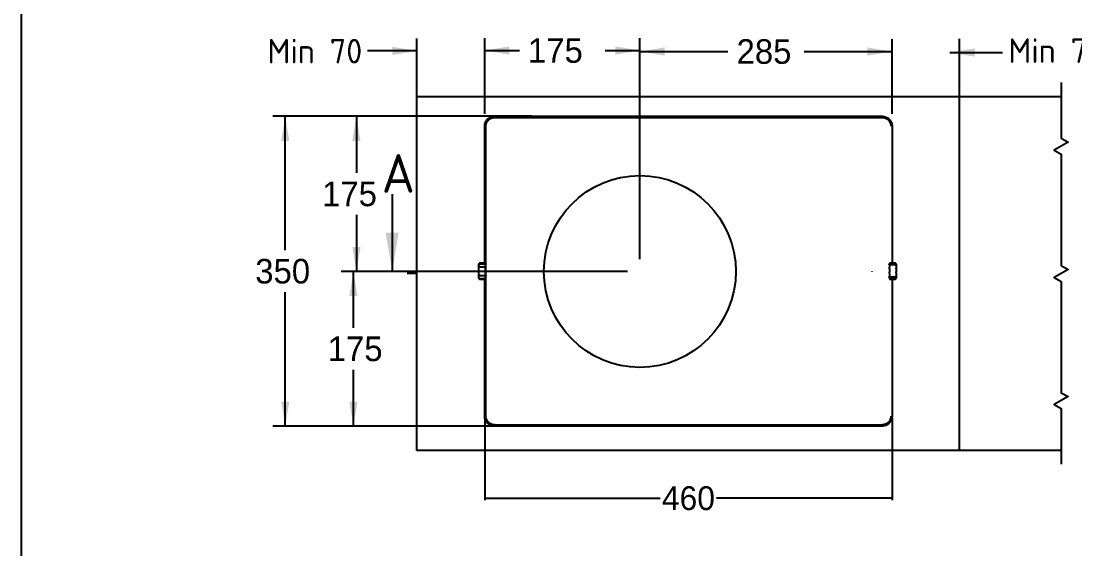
# Model space of a CAD drawing. Header units: millimetres. Extents: x 0 to 4637, y 0 to 3023.
# Drawn here: x 810 to 2006, y 1512 to 2111 of the extents above; entities that cross this region are included whole.
import ezdxf
from ezdxf.enums import TextEntityAlignment as Align
from ezdxf.lldxf.tags import DXFTag

# ---------------------------------------------------------------- set-up
doc = ezdxf.new("R2010")
doc.units = ezdxf.units.MM
for name, color, linetype in [('COVER_MODIFIED-T', 7, 'Continuous'), ('Default', 7, 'Continuous'), ('KNOB_FOR_CABINET', 7, 'Continuous'), ('WALL_-1', 7, 'Continuous')]:
    doc.layers.add(name, color=color, linetype=linetype)
doc.styles.add('SEACAD_Solid_Edge_ANSI', font='seans.ttf')
doc.styles.add('SEACAD_Solid_Edge_ISO', font='seiso.ttf')
doc.styles.get("Standard").update_dxf_attribs({"font": 'calibri.ttf'})
tags = doc.linetypes.add('CENTER2', pattern=[28.575, 19.05, -3.175, 3.175, -3.175]).pattern_tags.tags
tags[10:11] = [DXFTag(74, 4), DXFTag(75, 0), DXFTag(340, '0'), DXFTag(46, 0.0), DXFTag(50, 0.0), DXFTag(44, 0.0), DXFTag(45, 0.0)]
tags[8:9] = [DXFTag(74, 4), DXFTag(75, 0), DXFTag(340, '0'), DXFTag(46, 0.0), DXFTag(50, 0.0), DXFTag(44, 0.0), DXFTag(45, 0.0)]
tags[6:7] = [DXFTag(74, 4), DXFTag(75, 0), DXFTag(340, '0'), DXFTag(46, 0.0), DXFTag(50, 0.0), DXFTag(44, 0.0), DXFTag(45, 0.0)]
tags[4:5] = [DXFTag(74, 4), DXFTag(75, 0), DXFTag(340, '0'), DXFTag(46, 0.0), DXFTag(50, 0.0), DXFTag(44, 0.0), DXFTag(45, 0.0)]
doc.dimstyles.new('ANSI_(mm)', dxfattribs={"dimtxt": 4.445, "dimasz": 4.445, "dimexe": 2.2225, "dimexo": 2.2225, "dimgap": 1.11125, "dimtad": 0, "dimtih": 1, "dimtoh": 1, "dimdec": 0, "dimlfac": 7.692308, "dimdsep": 46, "dimtxsty": 'SEACAD_Solid_Edge_ANSI', "dimblk1": '_SE_FILLED', "dimblk2": '_SE_FILLED', "dimsah": 1, "dimcen": 2.2225, "dimadec": 0, "dimazin": 0, "dimtfac": 0.8, "dimtdec": 3, "dimtofl": 0, "dimtmove": 0, "dimatfit": 3, "dimfxl": 1, "dimtolj": 1, "dimarcsym": 0})

# ---------------------------------------------------------------- blocks, each defined once
blk = doc.blocks.new('_SE_FILLED')
at = {"color": 0}
blk.add_line((0, 0), (-1, 0), dxfattribs=at)
blk.add_solid([(0, 0), (-1, -0.1665), (-1, 0.1665), (0, 0)], dxfattribs=at)
blk = doc.blocks.new('*D93')
at = {"layer": 'Default', "color": 0, "linetype": 'Continuous', "lineweight": -2}
for p, q in [((1336.4, 1660.3), (1336.4, 1567)), ((1798.6, 1660.3), (1798.6, 1567)), ((1340.8, 1569.2), (1535.6, 1569.2)), ((1794.1, 1569.2), (1599.3, 1569.2))]:
    blk.add_line(p, q, dxfattribs=at)
at = {"layer": 'Defpoints', "color": 0}
for p in [(1336.4, 1662.5), (1798.6, 1662.5), (1798.6, 1569.2)]:
    blk.add_point(p, dxfattribs=at)
at = {"layer": 'Default', "color": 0, "linetype": 'ByBlock', "lineweight": -2, "xscale": 4.445, "yscale": 4.445, "zscale": 4.445, "rotation": 180}
blk.add_blockref('_SE_FILLED', (1336.4, 1569.2), dxfattribs=at)
at = {"layer": 'Default', "color": 0, "linetype": 'ByBlock', "lineweight": -2, "xscale": 4.445, "yscale": 4.445, "zscale": 4.445}
blk.add_blockref('_SE_FILLED', (1798.6, 1569.2), dxfattribs=at)
at = {"layer": 'Default', "color": 0, "insert": (1567.5, 1569.2), "char_height": 4.445, "attachment_point": 5, "style": 'SEACAD_Solid_Edge_ANSI'}
blk.add_mtext('\\A1;\\A1;{\\H6.074241x;460}', dxfattribs=at)
blk = doc.blocks.new('SE14')
at = {"color": 7, "linetype": 'Continuous', "style": 'SEACAD_Solid_Edge_ISO'}
blk.add_text('A', height=7, dxfattribs=at).set_placement((66.84, 237.44), align=Align.TOP_LEFT)
blk = doc.blocks.new('SEANNOT_GROUP20')
at = {"linetype": 'Continuous'}
blk.add_hatch(color=7, dxfattribs=at).paths.add_polyline_path([(570.91, 205.54), (572.08, 198.54), (573.24, 205.54)])
at = {"color": 7, "linetype": 'Continuous'}
blk.add_lwpolyline([(572.08, 212.54), (572.08, 198.54)], dxfattribs=at)

msp = doc.modelspace()

# ---------------------------------------------------------------- hatches: boundary and pattern name
at = {"layer": 'Default', "linetype": 'Continuous'}
for points in [[(1231.4188, 2081.7761), (1231.4188, 2072.4734), (1259.3269, 2077.1247)], [(1364.2766, 2082.2395), (1336.3684, 2077.5881), (1364.2766, 2072.9368)], [(1484.5848, 2082.2395), (1484.5848, 2072.9368), (1512.493, 2077.5881)], [(1540.4012, 2081.1069), (1512.493, 2076.4556), (1540.4012, 2071.8042)], [(1770.68, 2081.1069), (1770.68, 2071.8042), (1798.5881, 2076.4556)], [(1892.1328, 2080.0091), (1864.2247, 2075.3577), (1892.1328, 2070.7063)], [(1105.48, 1975.006), (1114.7827, 1975.006), (1110.1313, 2002.9141)], [(1186.1741, 1975.006), (1195.4769, 1975.006), (1190.8255, 2002.9141)], [(1186.1741, 1854.6321), (1190.8255, 1826.724), (1195.4769, 1854.6321)], [(1182.7765, 1798.8158), (1192.0792, 1798.8158), (1187.4278, 1826.724)], [(1105.48, 1679.1051), (1110.1313, 1651.1969), (1114.7827, 1679.1051)], [(1182.7765, 1679.1051), (1187.4278, 1651.1969), (1192.0792, 1679.1051)]]:
    msp.add_hatch(color=7, dxfattribs=at).paths.add_polyline_path(points)

# ---------------------------------------------------------------- linework, layer by layer
msp.add_lwpolyline([(810.3822, 552.4492), (4637.0008, 552.4492), (4637.0008, 3023.4712), (810.3822, 3023.4712)], close=True)
at = {"color": 7, "linetype": 'CENTER2'}
msp.add_lwpolyline([(1990.4826, 2041.1), (1990.4826, 1977.9589), (1998.3308, 1973.4278), (1982.6344, 1964.3655), (1990.4826, 1959.8343), (1990.4826, 1833.5522), (1998.3308, 1829.0211), (1982.6344, 1819.9588), (1990.4826, 1815.4276), (1990.4826, 1689.1455), (1998.3308, 1684.6144), (1982.6344, 1675.5521), (1990.4826, 1671.0209), (1990.4826, 1607.8799)], dxfattribs=at)
at = {"layer": 'COVER_MODIFIED-T', "color": 7, "linetype": 'Continuous'}
for p, q in [((1347.7152, 2002.9141), (1787.2414, 2002.9141)), ((1347.7152, 2001.5993), (1787.2414, 2001.5993)), ((1336.3684, 1836.0967), (1336.3684, 1991.5674)), ((1337.6833, 1662.5437), (1337.6833, 1991.5674)), ((1798.5881, 1991.5674), (1798.5881, 1836.0937)), ((1336.3684, 1662.5437), (1336.3684, 1818.0144)), ((1359.0303, 1827.047), (1359.0358, 1826.822)), ((1359.0358, 1826.822), (1359.0513, 1826.597)), ((1775.9053, 1826.5975), (1775.9208, 1826.822)), ((1775.9208, 1826.822), (1775.9262, 1827.0471)), ((1798.5881, 1818.0148), (1798.5881, 1662.5437)), ((1347.7152, 1652.5118), (1787.2414, 1652.5118)), ((1787.2414, 1651.1969), (1347.7152, 1651.1969))]:
    msp.add_line(p, q, dxfattribs=at)
for points in [[(1336.3684, 1991.5674), (1336.3684, 1991.5892), (1336.3685, 1991.6138), (1336.3688, 1991.6602), (1336.369, 1991.6834), (1336.3699, 1991.7531), (1336.3707, 1991.7995), (1336.3741, 1991.9387), (1336.3775, 1992.0315), (1336.3912, 1992.3097), (1336.4048, 1992.495), (1336.4593, 1993.0494), (1336.5138, 1993.4173), (1336.7308, 1994.5101), (1336.9472, 1995.2244), (1337.7992, 1997.2832), (1338.6399, 1998.5421), (1340.7404, 2000.6427), (1341.9993, 2001.4834), (1344.0582, 2002.3353), (1344.7724, 2002.5517), (1345.8653, 2002.7688), (1346.2331, 2002.8232), (1346.7876, 2002.8777), (1346.9728, 2002.8914), (1347.251, 2002.905), (1347.3438, 2002.9084), (1347.4831, 2002.9118), (1347.5295, 2002.9127), (1347.5991, 2002.9136), (1347.6223, 2002.9138), (1347.6687, 2002.914), (1347.6933, 2002.9141), (1347.7152, 2002.9141)], [(1337.6833, 1991.5674), (1337.6833, 1991.5879), (1337.6833, 1991.6084), (1337.6836, 1991.6495), (1337.6838, 1991.67), (1337.6845, 1991.7316), (1337.6853, 1991.7727), (1337.6883, 1991.8958), (1337.6913, 1991.9779), (1337.7034, 1992.2239), (1337.7154, 1992.3877), (1337.7636, 1992.878), (1337.8118, 1993.2033), (1338.0037, 1994.1697), (1338.195, 1994.8012), (1338.9483, 1996.6214), (1339.6915, 1997.7343), (1341.5483, 1999.5911), (1342.6612, 2000.3343), (1344.4814, 2001.0875), (1345.1129, 2001.2788), (1346.0793, 2001.4708), (1346.4045, 2001.5189), (1346.8948, 2001.5671), (1347.0587, 2001.5792), (1347.3047, 2001.5912), (1347.3868, 2001.5943), (1347.5099, 2001.5973), (1347.5509, 2001.598), (1347.6125, 2001.5988), (1347.6331, 2001.599), (1347.6741, 2001.5992), (1347.6946, 2001.5993), (1347.7152, 2001.5993)], [(1787.2414, 2002.9141), (1787.2633, 2002.9141), (1787.2878, 2002.914), (1787.3342, 2002.9138), (1787.3574, 2002.9136), (1787.4271, 2002.9127), (1787.4735, 2002.9118), (1787.6127, 2002.9084), (1787.7055, 2002.905), (1787.9837, 2002.8914), (1788.169, 2002.8777), (1788.7234, 2002.8232), (1789.0913, 2002.7688), (1790.1841, 2002.5517), (1790.8984, 2002.3353), (1792.9572, 2001.4834), (1794.2161, 2000.6427), (1796.3167, 1998.5421), (1797.1574, 1997.2832), (1798.0094, 1995.2244), (1798.2257, 1994.5101), (1798.4428, 1993.4173), (1798.4972, 1993.0494), (1798.5518, 1992.495), (1798.5654, 1992.3097), (1798.579, 1992.0315), (1798.5824, 1991.9387), (1798.5859, 1991.7995), (1798.5867, 1991.7531), (1798.5876, 1991.6834), (1798.5878, 1991.6602), (1798.5881, 1991.6138), (1798.5881, 1991.5892), (1798.5881, 1991.5674)], [(1787.2414, 2001.5993), (1787.2619, 2001.5993), (1787.2824, 2001.5992), (1787.3235, 2001.599), (1787.344, 2001.5988), (1787.4056, 2001.598), (1787.4467, 2001.5973), (1787.5698, 2001.5943), (1787.6519, 2001.5912), (1787.8979, 2001.5792), (1788.0617, 2001.5671), (1788.552, 2001.5189), (1788.8773, 2001.4708), (1789.8437, 2001.2788), (1790.4752, 2001.0875), (1792.2954, 2000.3343), (1793.4083, 1999.5911), (1795.2651, 1997.7343), (1796.0083, 1996.6214), (1796.7615, 1994.8012), (1796.9528, 1994.1697), (1797.1448, 1993.2033), (1797.1929, 1992.878), (1797.2411, 1992.3877), (1797.2532, 1992.2239), (1797.2653, 1991.9779), (1797.2683, 1991.8958), (1797.2713, 1991.7727), (1797.272, 1991.7316), (1797.2728, 1991.67), (1797.273, 1991.6495), (1797.2732, 1991.6084), (1797.2733, 1991.5879), (1797.2733, 1991.5674)], [(1347.7152, 1651.1969), (1347.6933, 1651.1969), (1347.6687, 1651.197), (1347.6223, 1651.1973), (1347.5991, 1651.1975), (1347.5295, 1651.1984), (1347.4831, 1651.1992), (1347.3438, 1651.2026), (1347.251, 1651.206), (1346.9728, 1651.2197), (1346.7876, 1651.2333), (1346.2331, 1651.2878), (1345.8653, 1651.3423), (1344.7724, 1651.5593), (1344.0582, 1651.7757), (1341.9993, 1652.6277), (1340.7404, 1653.4684), (1338.6399, 1655.5689), (1337.7992, 1656.8279), (1336.9472, 1658.8867), (1336.7308, 1659.6009), (1336.5138, 1660.6938), (1336.4593, 1661.0617), (1336.4048, 1661.6161), (1336.3912, 1661.8013), (1336.3775, 1662.0796), (1336.3741, 1662.1723), (1336.3707, 1662.3116), (1336.3699, 1662.358), (1336.369, 1662.4276), (1336.3688, 1662.4508), (1336.3685, 1662.4973), (1336.3684, 1662.5218), (1336.3684, 1662.5437)], [(1347.7152, 1652.5118), (1347.6946, 1652.5118), (1347.6741, 1652.5118), (1347.6331, 1652.5121), (1347.6125, 1652.5123), (1347.5509, 1652.513), (1347.5099, 1652.5138), (1347.3868, 1652.5168), (1347.3047, 1652.5198), (1347.0587, 1652.5319), (1346.8948, 1652.5439), (1346.4045, 1652.5921), (1346.0793, 1652.6403), (1345.1129, 1652.8322), (1344.4814, 1653.0236), (1342.6612, 1653.7768), (1341.5483, 1654.52), (1339.6915, 1656.3768), (1338.9483, 1657.4897), (1338.195, 1659.3099), (1338.0037, 1659.9414), (1337.8118, 1660.9078), (1337.7636, 1661.2331), (1337.7154, 1661.7233), (1337.7034, 1661.8872), (1337.6913, 1662.1332), (1337.6883, 1662.2153), (1337.6853, 1662.3384), (1337.6845, 1662.3795), (1337.6838, 1662.441), (1337.6836, 1662.4616), (1337.6833, 1662.5026), (1337.6833, 1662.5232), (1337.6833, 1662.5437)], [(1797.2733, 1662.5437), (1797.2733, 1662.5232), (1797.2732, 1662.5026), (1797.273, 1662.4616), (1797.2728, 1662.441), (1797.272, 1662.3795), (1797.2713, 1662.3384), (1797.2683, 1662.2153), (1797.2653, 1662.1332), (1797.2532, 1661.8872), (1797.2411, 1661.7233), (1797.1929, 1661.2331), (1797.1448, 1660.9078), (1796.9528, 1659.9414), (1796.7615, 1659.3099), (1796.0083, 1657.4897), (1795.2651, 1656.3768), (1793.4083, 1654.52), (1792.2954, 1653.7768), (1790.4752, 1653.0236), (1789.8437, 1652.8322), (1788.8773, 1652.6403), (1788.552, 1652.5921), (1788.0617, 1652.5439), (1787.8979, 1652.5319), (1787.6519, 1652.5198), (1787.5698, 1652.5168), (1787.4467, 1652.5138), (1787.4056, 1652.513), (1787.344, 1652.5123), (1787.3235, 1652.5121), (1787.2824, 1652.5118), (1787.2619, 1652.5118), (1787.2414, 1652.5118)], [(1798.5881, 1662.5437), (1798.5881, 1662.5218), (1798.5881, 1662.4973), (1798.5878, 1662.4508), (1798.5876, 1662.4276), (1798.5867, 1662.358), (1798.5859, 1662.3116), (1798.5824, 1662.1723), (1798.579, 1662.0796), (1798.5654, 1661.8013), (1798.5518, 1661.6161), (1798.4972, 1661.0617), (1798.4428, 1660.6938), (1798.2257, 1659.6009), (1798.0094, 1658.8867), (1797.1574, 1656.8279), (1796.3167, 1655.5689), (1794.2161, 1653.4684), (1792.9572, 1652.6277), (1790.8984, 1651.7757), (1790.1841, 1651.5593), (1789.0913, 1651.3423), (1788.7234, 1651.2878), (1788.169, 1651.2333), (1787.9837, 1651.2197), (1787.7055, 1651.206), (1787.6127, 1651.2026), (1787.4735, 1651.1992), (1787.4271, 1651.1984), (1787.3574, 1651.1975), (1787.3342, 1651.1973), (1787.2878, 1651.197), (1787.2633, 1651.1969), (1787.2414, 1651.1969)]]:
    msp.add_open_spline(points, degree=3, knots=[0, 0, 0, 0, 0.00390625, 0.00390625, 0.0078125, 0.0078125, 0.015625, 0.015625, 0.03125, 0.03125, 0.0625, 0.0625, 0.125, 0.125, 0.25, 0.25, 0.5, 0.5, 0.75, 0.75, 0.875, 0.875, 0.9375, 0.9375, 0.96875, 0.96875, 0.984375, 0.984375, 0.9921875, 0.9921875, 0.99609375, 0.99609375, 1, 1, 1, 1], dxfattribs=at)
at = {"layer": 'Default', "color": 7, "linetype": 'Continuous'}
for p, q in [((1259.3269, 1981.1984), (1259.3269, 2091.0788)), ((1336.3684, 2005.5215), (1336.3684, 2091.5422)), ((1512.493, 1840.6781), (1512.493, 2091.5422)), ((1512.493, 1840.6781), (1512.493, 2090.4097)), ((1798.5881, 2005.5215), (1798.5881, 2090.4097)), ((1259.3269, 2077.1247), (1203.5106, 2077.1247)), ((1336.3684, 2077.5881), (1375.6888, 2077.5881)), ((1473.1727, 2077.5881), (1512.493, 2077.5881)), ((1512.493, 2076.4556), (1612.3478, 2076.4556)), ((1698.7333, 2076.4556), (1798.5881, 2076.4556)), ((1864.2247, 2075.3577), (1923.7515, 2075.3577)), ((1389.819, 2002.9141), (1096.1772, 2002.9141)), ((1110.1313, 1850.7775), (1110.1313, 2002.9141)), ((1333.7611, 2002.9141), (1176.8714, 2002.9141)), ((1190.8255, 2002.9141), (1190.8255, 1938.541)), ((1190.8255, 1891.0971), (1190.8255, 1826.724)), ((1498.5389, 1826.724), (1173.4738, 1826.724)), ((1498.5389, 1826.724), (1176.8714, 1826.724)), ((1187.4278, 1762.6824), (1187.4278, 1826.724)), ((1110.1313, 1651.1969), (1110.1313, 1803.3336)), ((1187.4278, 1651.1969), (1187.4278, 1715.2385)), ((1398.8398, 1651.1969), (1096.1772, 1651.1969)), ((1333.7611, 1651.1969), (1173.4738, 1651.1969))]:
    msp.add_line(p, q, dxfattribs=at)
at = {"layer": 'Default', "color": 7, "linetype": 'CENTER2'}
msp.add_line((1259.3269, 1824.4899), (1248.3395, 1824.4899), dxfattribs=at)
at = {"layer": 'Default', "color": 7, "linetype": 'CENTER2', "const_width": 0.00314}
msp.add_lwpolyline([(1259.3269, 1824.4899), (2566.3275, 1824.4899)], dxfattribs=at)
at = {"layer": 'Default', "color": 7, "linetype": 'Continuous'}
msp.add_circle((1512.493, 1826.724), 108.8354, dxfattribs=at)
at = {"layer": 'KNOB_FOR_CABINET', "color": 7, "linetype": 'Continuous'}
for p, q in [((1329.6467, 1834.8971), (1329.6467, 1835.0921)), ((1329.6467, 1834.2384), (1329.6467, 1834.8971)), ((1329.6467, 1832.3652), (1329.6467, 1834.2384)), ((1329.6467, 1830.748), (1329.6467, 1832.3652)), ((1329.6467, 1827.8052), (1329.6467, 1830.748)), ((1337.181, 1836.0967), (1330.6513, 1836.0967)), ((1330.9056, 1835.2158), (1330.6513, 1835.2158)), ((1330.9056, 1831.5249), (1330.6513, 1831.5249)), ((1331.1536, 1831.5256), (1330.9056, 1831.5243)), ((1337.2289, 1835.2162), (1331.1536, 1835.2162)), ((1337.4641, 1831.5257), (1331.1536, 1831.5257)), ((1337.181, 1835.8618), (1337.181, 1836.0967)), ((1337.6833, 1835.5944), (1337.181, 1836.0967)), ((1337.181, 1832.9767), (1337.181, 1835.1672)), ((1337.181, 1827.8298), (1337.181, 1831.2711)), ((1801.7939, 1834.3255), (1795.668, 1834.3255)), ((1801.7939, 1836.0937), (1795.7649, 1836.0937)), ((1795.7664, 1836.0935), (1795.7664, 1835.2894)), ((1795.7664, 1834.2268), (1795.7664, 1831.522)), ((1795.7664, 1829.6209), (1795.7664, 1826.0485)), ((1801.7939, 1836.0935), (1801.7939, 1836.0937)), ((1802.0418, 1836.0935), (1801.7939, 1836.0935)), ((1802.0418, 1836.0935), (1802.0418, 1836.0936)), ((1802.2961, 1836.0936), (1802.0418, 1836.0936)), ((1802.2961, 1834.3248), (1802.0418, 1834.3248)), ((1802.2961, 1836.0935), (1802.2961, 1836.0936)), ((1802.7984, 1830.1189), (1802.7984, 1829.8906)), ((1803.3007, 1835.0874), (1803.3007, 1834.3998)), ((1803.3007, 1834.3998), (1803.3007, 1833.3922)), ((1803.3007, 1833.3922), (1803.3007, 1831.0792)), ((1803.3007, 1831.0792), (1803.3007, 1829.3233)), ((1803.3007, 1829.2766), (1803.3007, 1829.3233)), ((1329.6467, 1827.8052), (1329.6467, 1827.0077)), ((1329.6467, 1826.9575), (1329.6467, 1827.0077)), ((1329.6467, 1826.9575), (1329.6467, 1825.9761)), ((1329.6467, 1825.8471), (1329.6467, 1825.9761)), ((1329.6467, 1822.9589), (1329.6467, 1825.8471)), ((1329.6467, 1821.4079), (1329.6467, 1822.9589)), ((1329.6467, 1819.6466), (1329.6467, 1821.4079)), ((1329.6467, 1819.5852), (1329.6467, 1819.6466)), ((1329.6467, 1819.1389), (1329.6467, 1819.5852)), ((1329.6467, 1819.1389), (1329.6467, 1819.019)), ((1330.149, 1826.7149), (1330.149, 1826.963)), ((1330.6513, 1822.1573), (1330.9056, 1822.1573)), ((1330.6513, 1818.6928), (1331.018, 1818.6704)), ((1330.6513, 1818.0144), (1337.181, 1818.0144)), ((1331.1536, 1822.1565), (1337.4044, 1822.1565)), ((1331.1536, 1818.6338), (1337.2171, 1818.6338)), ((1337.181, 1822.3872), (1337.181, 1825.7647)), ((1337.181, 1818.6684), (1337.181, 1820.7515)), ((1337.181, 1818.0144), (1337.6833, 1818.5167)), ((1337.181, 1818.174), (1337.181, 1818.0144)), ((1337.6818, 1826.6532), (1337.6833, 1826.81)), ((1795.6162, 1820.8042), (1801.7939, 1820.8042)), ((1795.7575, 1818.161), (1801.7939, 1818.161)), ((1795.7664, 1824.0351), (1795.7664, 1820.9596)), ((1795.7664, 1819.6031), (1795.7664, 1818.1692)), ((1801.7939, 1818.0148), (1795.7664, 1818.0148)), ((1801.9294, 1818.0149), (1801.7939, 1818.0148)), ((1801.9294, 1818.1702), (1802.2961, 1818.1814)), ((1802.2961, 1818.0156), (1801.9294, 1818.0149)), ((1802.0418, 1820.8049), (1802.2961, 1820.8049)), ((1802.7984, 1825.4873), (1802.7984, 1825.2454)), ((1803.3007, 1829.2766), (1803.3007, 1826.2217)), ((1803.3007, 1825.3184), (1803.3007, 1826.2201)), ((1803.3007, 1825.3184), (1803.3007, 1824.3126)), ((1803.3007, 1824.3126), (1803.3007, 1821.6827)), ((1803.3007, 1821.6827), (1803.3007, 1820.3964)), ((1803.3007, 1820.3964), (1803.3007, 1819.1799))]:
    msp.add_line(p, q, dxfattribs=at)
for centre, radius, start, end in [((1330.6513, 1835.0921), 1.0046, 90, 180), ((1330.6285, 1834.8804), 0.982, 88.6722345, 179.0247601), ((1330.6207, 1834.1922), 0.975, 88.2002161, 177.2793301), ((1331.1774, 1860.5504), 25.335, 269.3853843, 269.9460252), ((1338.0191, 1833.0929), 0.8462, 187.8953178, 226.3816052), ((1336.8722, 1831.8872), 0.8179, 8.1644923, 46.4834603), ((1795.5596, 1830.2457), 0.2941, 178.4677109, 260.6853344), ((1795.9972, 1830.4668), 0.7355, 131.2744585, 174.1084751), ((1795.0045, 1831.5922), 0.7652, 311.5497121, 354.7301541), ((1801.8739, 1845.5372), 11.2141, 269.5911937, 270.8578093), ((1802.2953, 1835.0881), 1.0054, 359.9615226, 89.9536077), ((1330.6273, 1819.1423), 0.9806, 180.1995002, 271.4037764), ((1330.6513, 1819.019), 1.0046, 180, 270), ((1329.6713, 1826.9758), 0.4742, 52.9404963, 53.968045), ((1329.6713, 1826.9758), 0.4742, 359.0279424, 52.9351432), ((1331.0844, 1811.0279), 11.1315, 89.5870971, 90.9199238), ((1331.0856, 1820.4787), 1.8442, 267.4658175, 272.1108852), ((1337.7073, 1827.8321), 0.5264, 180.2454608, 238.8922526), ((1337.7418, 1825.7557), 0.5609, 123.1129223, 179.0731103), ((1338.0366, 1820.6194), 0.8658, 133.9837108, 171.228575), ((1337.1853, 1826.9522), 0.4968, 1.6880573, 59.7684176), ((1337.1515, 1826.6739), 0.5308, 302.3405963, 357.763738), ((1336.8552, 1821.8453), 0.8367, 313.9016695, 351.0960137), ((1795.649, 1825.2952), 0.3834, 110.9296484, 180.1801029), ((1795.9088, 1825.0347), 0.6449, 184.1341216, 232.0268847), ((1795.3568, 1826.0327), 0.4099, 292.2484515, 2.2015795), ((1795.0922, 1823.9974), 0.6753, 3.2002309, 51.5606722), ((1801.7394, 1803.028), 17.7777, 89.0255309, 89.8245026), ((1801.8063, 1823.5179), 5.3569, 269.8674688, 271.3886921), ((1802.2846, 1819.1975), 1.0162, 270.6491811, 359.0076658), ((1802.2943, 1819.022), 1.0064, 270.1025276, 359.9645219), ((1803.0882, 1825.5223), 0.2851, 147.3420429, 183.8366968)]:
    msp.add_arc(centre, radius, start, end, dxfattribs=at)
for centre, major_axis, ratio, start_param, end_param in [((1330.1239, 1827.8052), (0.4772, 0), 0.999586583, 3.141592654, 4.279617454), ((1330.1239, 1825.8471), (0.4772, 0), 0.999586583, 2.003567852, 3.141592654), ((1329.6467, 1826.8311), (0.5023, 0), 0.999586583, 5.221246102, 6.283185307), ((1329.6467, 1826.7149), (0.5023, 0), 0.999586583, 5.221246102, 6.283185307), ((1329.7131, 1826.9165), (-0.2439, -0.4391), 0.943007598, 2.061820565, 3.220108676), ((1330.6513, 1819.1341), (0.0358, 0.4758), 0.179782947, 3.125464595, 3.53824404), ((1331.018, 1819.113), (0.014, 0.477), 0.072448533, 3.142671792, 3.525934475), ((1801.9294, 1818.6392), (-0.0069, 0.4771), 0.076770299, 2.955123608, 3.135290422), ((1803.2343, 1825.3552), (0.3832, -0.3247), 0.893017296, 3.152731569, 3.176756453)]:
    msp.add_ellipse(centre, major_axis=major_axis, ratio=ratio, start_param=start_param, end_param=end_param, dxfattribs=at)
for points, knots in [([(1330.6342, 1831.5164), (1330.5842, 1831.518), (1330.418, 1831.5218), (1330.1294, 1831.438), (1329.8566, 1831.2622), (1329.6983, 1831.0318), (1329.6332, 1830.842), (1329.6492, 1830.7569), (1329.6506, 1830.7495)], [0, 0, 0, 0, 0.093408086, 0.360761085, 0.600063803, 0.798916259, 0.984958306, 1, 1, 1, 1]), ([(1330.6513, 1835.1986), (1330.5825, 1835.2027), (1330.4024, 1835.211), (1330.0897, 1835.0755), (1329.8122, 1834.8166), (1329.6577, 1834.5051), (1329.6613, 1834.318), (1329.6642, 1834.2383)], [0, 0, 0, 0, 0.120476226, 0.366573961, 0.613743469, 0.858439806, 1, 1, 1, 1]), ([(1337.181, 1835.8618), (1337.181, 1835.8389), (1337.2131, 1835.784), (1337.3082, 1835.6542), (1337.3699, 1835.5801), (1337.4354, 1835.5071)], [0, 0, 0, 0, 0.5, 0.5, 1, 1, 1, 1]), ([(1337.4354, 1835.1183), (1337.3696, 1835.1641), (1337.308, 1835.1987), (1337.2132, 1835.2239), (1337.181, 1835.2119), (1337.181, 1835.1672)], [0, 0, 0, 0, 0.5, 0.5, 1, 1, 1, 1]), ([(1337.4354, 1831.5256), (1337.3696, 1831.5274), (1337.308, 1831.5117), (1337.2132, 1831.43), (1337.181, 1831.3607), (1337.181, 1831.2711)], [0, 0, 0, 0, 0.5, 0.5, 1, 1, 1, 1]), ([(1337.4354, 1835.5071), (1337.498, 1835.4373), (1337.5557, 1835.3683), (1337.648, 1835.2398), (1337.6801, 1835.1823), (1337.6818, 1835.15)], [0, 0, 0, 0, 0.5, 0.5, 1, 1, 1, 1]), ([(1337.6473, 1835.0154), (1337.6349, 1835.0154), (1337.6196, 1835.0187), (1337.5562, 1835.0409), (1337.498, 1835.0748), (1337.4354, 1835.1183)], [0.311962574, 0.311962574, 0.311962574, 0.311962574, 0.5, 0.5, 1, 1, 1, 1]), ([(1337.6818, 1831.7443), (1337.6801, 1831.6651), (1337.6483, 1831.6067), (1337.5562, 1831.5369), (1337.498, 1831.5239), (1337.4354, 1831.5256)], [0, 0, 0, 0, 0.5, 0.5, 1, 1, 1, 1]), ([(1795.2656, 1834.4588), (1795.2674, 1834.5082), (1795.2991, 1834.5788), (1795.3912, 1834.7255), (1795.4494, 1834.8), (1795.512, 1834.8718)], [0, 0, 0, 0, 0.5, 0.5, 1, 1, 1, 1]), ([(1795.512, 1834.8718), (1795.5779, 1834.9471), (1795.6394, 1835.0266), (1795.7342, 1835.1767), (1795.7664, 1835.2476), (1795.7664, 1835.2894)], [0, 0, 0, 0, 0.5, 0.5, 1, 1, 1, 1]), ([(1795.7664, 1829.6209), (1795.7664, 1829.7181), (1795.7343, 1829.8006), (1795.6392, 1829.9114), (1795.5775, 1829.9425), (1795.512, 1829.9555)], [0, 0, 0, 0, 0.5, 0.5, 1, 1, 1, 1]), ([(1795.7664, 1834.2268), (1795.7664, 1834.2885), (1795.7343, 1834.3201), (1795.6818, 1834.3253), (1795.6767, 1834.3255), (1795.6714, 1834.3255)], [0, 0, 0, 0, 0.5, 0.5, 0.5522820929, 0.5522820929, 0.5522820929, 0.5522820929]), ([(1803.2863, 1833.411), (1803.2897, 1833.454), (1803.2997, 1833.5969), (1803.1882, 1833.8577), (1802.965, 1834.1154), (1802.6457, 1834.292), (1802.4244, 1834.3122), (1802.2969, 1834.3206)], [0, 0, 0, 0, 0.079959405, 0.308699613, 0.53630504, 0.770978143, 1, 1, 1, 1]), ([(1803.2934, 1829.2767), (1803.2901, 1829.3476), (1803.282, 1829.4703), (1803.1789, 1829.6432), (1803.031, 1829.7799), (1802.8167, 1829.8882), (1802.598, 1829.9488), (1802.4576, 1829.9507), (1802.4257, 1829.9509)], [0, 0, 0, 0, 0.155417637, 0.31298586, 0.472738619, 0.661737761, 0.933717965, 1, 1, 1, 1]), ([(1329.6563, 1822.9534), (1329.6532, 1822.931), (1329.6394, 1822.8279), (1329.7166, 1822.63), (1329.878, 1822.4176), (1330.1231, 1822.2563), (1330.4001, 1822.1632), (1330.5758, 1822.1681), (1330.6513, 1822.1712)], [0, 0, 0, 0, 0.044475239, 0.237472087, 0.422893803, 0.624969942, 0.861253896, 1, 1, 1, 1]), ([(1329.6648, 1819.6008), (1329.6618, 1819.5543), (1329.6538, 1819.4079), (1329.7766, 1819.1384), (1330.0095, 1818.8716), (1330.3179, 1818.6985), (1330.5177, 1818.6788), (1330.6161, 1818.6711)], [0, 0, 0, 0, 0.088210576, 0.322740623, 0.566656472, 0.817055497, 1, 1, 1, 1]), ([(1337.181, 1822.3872), (1337.181, 1822.3004), (1337.2131, 1822.2356), (1337.3082, 1822.1628), (1337.3699, 1822.1519), (1337.4354, 1822.158)], [0, 0, 0, 0, 0.5, 0.5, 1, 1, 1, 1]), ([(1337.181, 1818.6684), (1337.181, 1818.6305), (1337.2131, 1818.6261), (1337.3082, 1818.6643), (1337.3698, 1818.7045), (1337.4361, 1818.755)], [0, 0, 0, 0, 0.5, 0.5, 1, 1, 1, 1]), ([(1337.4361, 1818.5148), (1337.3698, 1818.4417), (1337.3087, 1818.3697), (1337.2133, 1818.2446), (1337.181, 1818.1929), (1337.181, 1818.174)], [0, 0, 0, 0, 0.5, 0.5, 1, 1, 1, 1]), ([(1337.4354, 1822.158), (1337.498, 1822.1639), (1337.5557, 1822.1554), (1337.648, 1822.0946), (1337.6801, 1822.0403), (1337.6818, 1821.9642)], [0, 0, 0, 0, 0.5, 0.5, 1, 1, 1, 1]), ([(1337.4361, 1818.755), (1337.4994, 1818.8033), (1337.559, 1818.843), (1337.6281, 1818.8759), (1337.6474, 1818.8821), (1337.6612, 1818.8822)], [0, 0, 0, 0, 0.5, 0.5, 0.7475744758, 0.7475744758, 0.7475744758, 0.7475744758]), ([(1337.6833, 1818.8621), (1337.6833, 1818.8346), (1337.6517, 1818.78), (1337.5588, 1818.6544), (1337.499, 1818.5842), (1337.4361, 1818.5148)], [0, 0, 0, 0, 0.5, 0.5, 1, 1, 1, 1]), ([(1795.512, 1820.0633), (1795.4494, 1820.1343), (1795.3917, 1820.21), (1795.2994, 1820.3682), (1795.2674, 1820.4494), (1795.2656, 1820.5125)], [0, 0, 0, 0, 0.5, 0.5, 1, 1, 1, 1]), ([(1795.7664, 1819.6031), (1795.7664, 1819.6605), (1795.7343, 1819.7429), (1795.6392, 1819.907), (1795.5775, 1819.989), (1795.512, 1820.0633)], [0, 0, 0, 0, 0.5, 0.5, 1, 1, 1, 1]), ([(1795.6176, 1820.8041), (1795.6428, 1820.8041), (1795.6661, 1820.808), (1795.7342, 1820.8366), (1795.7664, 1820.8848), (1795.7664, 1820.9596)], [0.2821329698, 0.2821329698, 0.2821329698, 0.2821329698, 0.5, 0.5, 1, 1, 1, 1]), ([(1802.2961, 1820.8175), (1802.3587, 1820.8145), (1802.5378, 1820.8082), (1802.8416, 1820.9205), (1803.1117, 1821.1363), (1803.2752, 1821.4098), (1803.2891, 1821.5885), (1803.2943, 1821.6833)], [0, 0, 0, 0, 0.11239422, 0.374075698, 0.605443817, 0.820376119, 1, 1, 1, 1]), ([(1802.2961, 1820.9604), (1802.4289, 1820.9604), (1802.5593, 1820.9793), (1802.8026, 1821.052), (1802.914, 1821.1058), (1803.1918, 1821.3059), (1803.3007, 1821.4928), (1803.3007, 1821.6827)], [0, 0, 0, 0, 0.25, 0.25, 0.5, 0.5, 1, 1, 1, 1]), ([(1802.7645, 1825.6775), (1802.8442, 1825.6933), (1802.9623, 1825.7211), (1803.1282, 1825.8262), (1803.2431, 1825.9679), (1803.3013, 1826.1126), (1803.2948, 1826.1939), (1803.2923, 1826.2209)], [0, 0, 0, 0, 0.290341299, 0.509004855, 0.710290799, 0.917303435, 1, 1, 1, 1])]:
    msp.add_open_spline(points, degree=3, knots=knots, dxfattribs=at)
msp.add_open_spline([(1802.4301, 1829.9567), (1802.3866, 1829.96), (1802.342, 1829.9613), (1802.2961, 1829.9604)], degree=3, dxfattribs=at)
at = {"layer": 'WALL_-1', "color": 7, "linetype": 'Continuous'}
for p, q in [((1874.6212, 2090.822), (1874.6212, 1623.5762)), ((1259.3269, 2025.4036), (1990.4826, 2025.4036)), ((1259.3269, 1623.5762), (1259.3269, 2025.4036)), ((1990.4826, 1623.5762), (1259.3269, 1623.5762))]:
    msp.add_line(p, q, dxfattribs=at)

# ---------------------------------------------------------------- block references
at = {"layer": 'Default', "xscale": 6.278552465, "yscale": 6.278552465, "zscale": 6.278552465}
for name, p in [('SE14', (799.8548, 469.3065)), ('SEANNOT_GROUP20', (-2360.4224, 580.1686))]:
    msp.add_blockref(name, p, dxfattribs=at)

# ---------------------------------------------------------------- texts
at = {"layer": 'Default', "color": 7, "linetype": 'Continuous', "style": 'SEACAD_Solid_Edge_ANSI'}
for s, p in [('175', (1385.4566, 2091.5422)), ('285', (1622.1157, 2090.4097)), ('175', (1151.8514, 1928.7731)), ('350', (1076.0574, 1841.0096)), ('175', (1158.2216, 1752.9145))]:
    msp.add_text(s, height=27.90817, dxfattribs=at).set_placement(p, align=Align.TOP_LEFT)
at = {"layer": 'Default', "color": 7, "linetype": 'Continuous', "char_height": 27.908166, "attachment_point": 1}
for insert in [(1089.9452, 2090.8125), (1930.5513, 2091.3812)]:
    msp.add_mtext('\\pxsm0.9;{\\fSolid Edge ANSI|b0|i0|c0|p34;Min 70}', dxfattribs=dict(at, insert=insert))

# ---------------------------------------------------------------- dimensions: what is measured, and where the dimension line sits
at = {"layer": 'Default', "color": 7, "linetype": 'Continuous'}
dim = msp.add_linear_dim(base=(1798.5881, 1569.1753), p1=(1336.3684, 1662.5437), p2=(1798.5881, 1662.5437), angle=0, text='\\A1;{\\H6.074241x;460}', dimstyle='ANSI_(mm)', override={"dimlfac": 39.240953, "dimtxsty": 'SEACAD_Solid_Edge_ANSI'}, dxfattribs=at)
dim.commit()
dim.dimension.update_dxf_attribs({"geometry": '*D93', "text_midpoint": (1567.4783, 1569.1753), "dimtype": 161})

doc.saveas('drawing.dxf')
